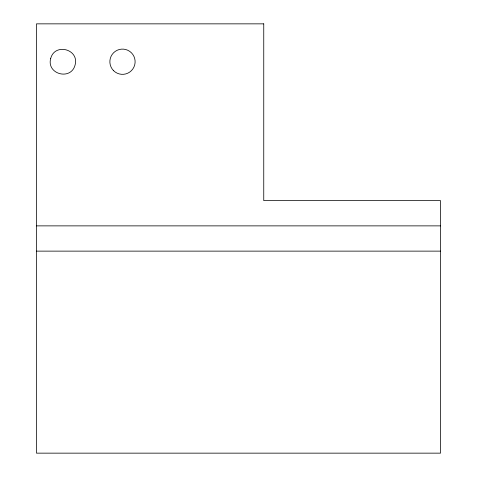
<?xml version="1.0" encoding="UTF-8"?>
<svg xmlns="http://www.w3.org/2000/svg" width="477" height="477" viewBox="0 0 477 477"><rect width="100%" height="100%" fill="white"/><g stroke="black" fill="none" stroke-linecap="round" stroke-linejoin="round"><path stroke-width="0.72" d="M36.479 225.871L440.521 225.871M36.479 251.129L440.521 251.129M50.699 58.462C46.293 74.251 71.007 80.875 75.092 64.997C79.492 49.209 54.777 42.584 50.699 58.462M263.751 23.85L36.479 23.85L36.479 453.15L440.521 453.15L440.521 200.62L263.751 200.62L263.751 23.85M113.562 70.656A12.629 12.629 0 0 0 134.687 64.997A12.629 12.629 0 0 0 119.22 49.53A12.629 12.629 0 0 0 113.562 70.656"/></g></svg>
